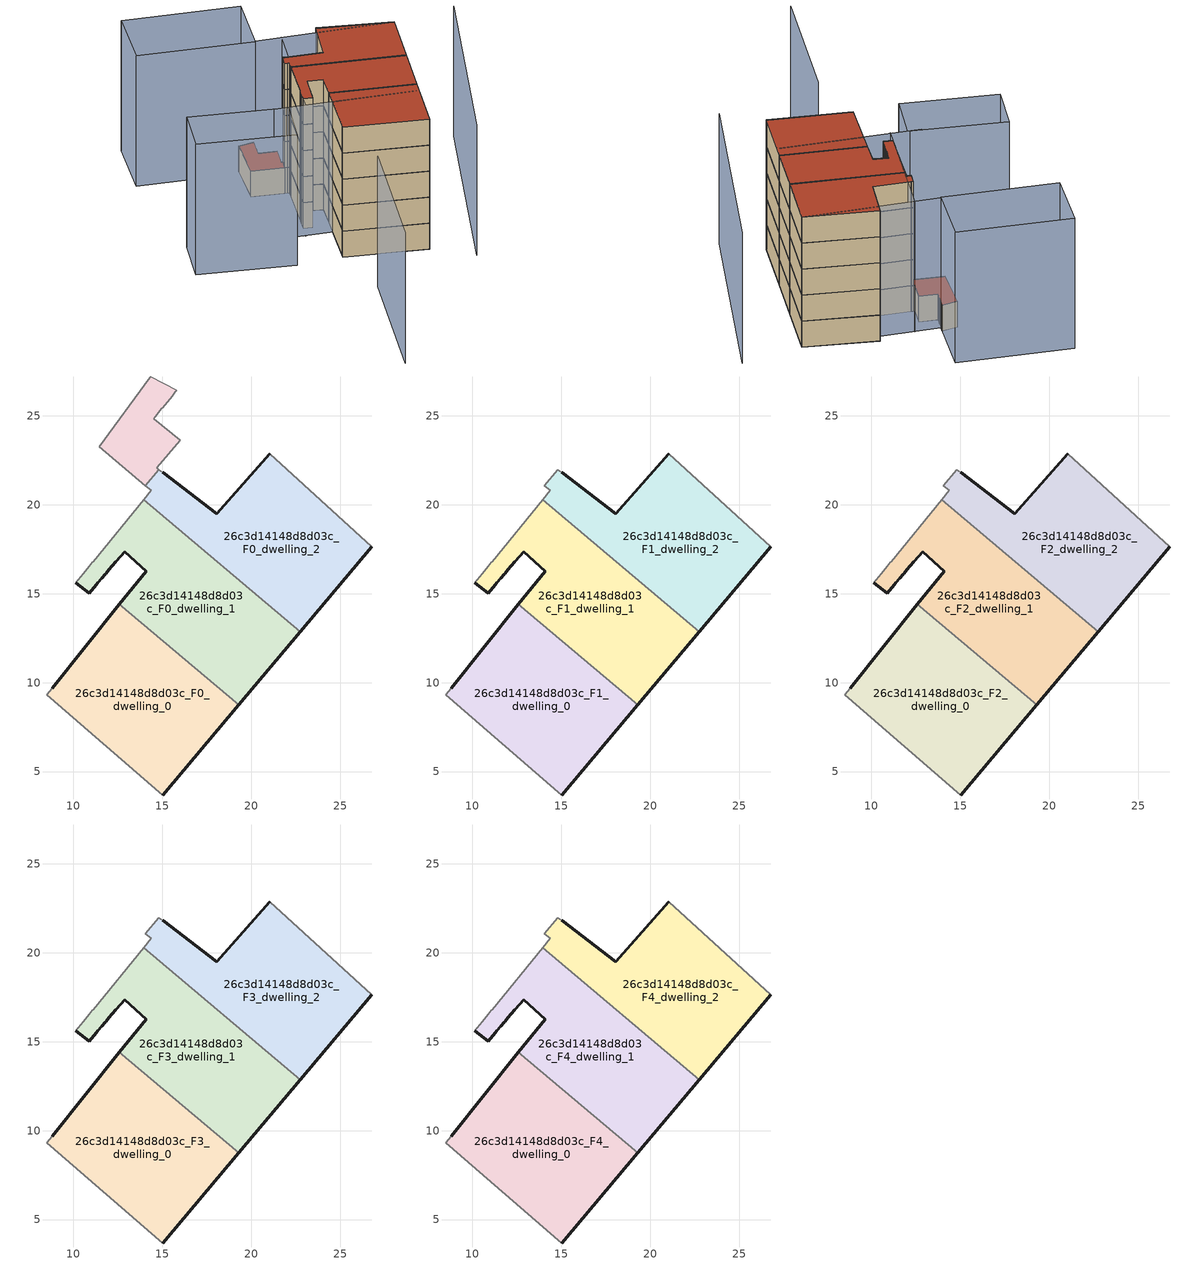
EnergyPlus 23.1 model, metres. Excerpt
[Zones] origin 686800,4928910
26c3d14148d8d03c_F0_dwelling_0
 floor ground (EU_floor_Construction): 15.03,3.68 19.29,8.75 12.59,14.39 8.82,9.7 8.51,9.32 z0
 wall outside (EU_wall_Construction): 8.82,9.7 12.59,14.39 / 19.29,8.75 15.03,3.68 z0:3
 wall adiabatic (EU_wall_Construction): 15.03,3.68 8.51,9.32 8.82,9.7 z0:3
 wall to 26c3d14148d8d03c_F0_dwelling_1 (EU_wall_Construction): 12.59,14.39 19.29,8.75 z0:3
26c3d14148d8d03c_F0_dwelling_1
 floor ground (EU_floor_Construction): 19.29,8.75 22.75,12.87 13.95,20.27 11.11,16.8 11.08,16.76 10.89,16.53 10.56,16.12 10.55,16.11 10.15,15.62 10.89,15.04 11.28,15.49 11.38,15.61 11.61,15.88 11.81,16.1 11.85,16.15 12,16.33 12.2,16.56 12.39,16.79 12.42,16.81 12.88,17.36 14.09,16.26 12.59,14.39 z0
 wall outside (EU_wall_Construction): 22.75,12.87 19.29,8.75 / 12.59,14.39 14.09,16.26 12.88,17.36 12.42,16.81 12.39,16.79 12.2,16.56 12,16.33 11.85,16.15 11.81,16.1 11.61,15.88 11.38,15.61 11.28,15.49 10.89,15.04 10.15,15.62 z0:3
 wall adiabatic (EU_wall_Construction): 10.15,15.62 10.55,16.11 10.56,16.12 10.89,16.53 11.08,16.76 11.11,16.8 13.95,20.27 z0:3
 wall to 26c3d14148d8d03c_F0_dwelling_2 (EU_wall_Construction): 13.95,20.27 22.75,12.87 z0:3
26c3d14148d8d03c_F0_dwelling_2
 floor ground (EU_floor_Construction): 22.75,12.87 26.77,17.64 21.05,22.85 18.06,19.49 15.02,21.81 14.92,21.89 14.81,21.97 14.05,21.08 14.27,20.89 14.38,20.8 13.95,20.27 z0
 wall outside (EU_wall_Construction): 15.02,21.81 18.06,19.49 21.05,22.85 / 26.77,17.64 22.75,12.87 z0:3
 wall adiabatic (EU_wall_Construction): 14.81,21.97 14.92,21.89 15.02,21.81 / 21.05,22.85 26.77,17.64 / 13.95,20.27 14.38,20.8 14.27,20.89 14.05,21.08 z0:3
 wall to 26c3d14148d8d03c_F0_dwelling_3 (EU_wall_Construction): 14.05,21.08 14.81,21.97 z0:3
26c3d14148d8d03c_F0_dwelling_3
 floor ground (EU_floor_Construction): 14.81,21.97 14.69,22.07 16,23.62 14.51,24.83 14.61,24.94 14.98,25.41 15.03,25.46 15.55,26.11 15.74,26.34 15.82,26.43 14.34,27.18 14.31,27.12 11.47,23.26 14.05,21.08 z0
 wall adiabatic (EU_wall_Construction): 14.05,21.08 11.47,23.26 14.31,27.12 14.34,27.18 15.82,26.43 15.74,26.34 15.55,26.11 15.03,25.46 14.98,25.41 14.61,24.94 14.51,24.83 16,23.62 14.69,22.07 14.81,21.97 z0:3
 roof outside (EU_roof_Construction): 15.82,26.43 15.74,26.34 15.55,26.11 15.03,25.46 14.98,25.41 14.61,24.94 14.51,24.83 16,23.62 14.69,22.07 14.81,21.97 14.05,21.08 11.47,23.26 14.31,27.12 14.34,27.18 z3
26c3d14148d8d03c_F1_dwelling_0
 floor to 26c3d14148d8d03c_F0_dwelling_0 (EU_floor_Construction): 15.02,3.68 19.29,8.75 12.59,14.39 8.82,9.7 8.51,9.32 z3
 wall outside (EU_wall_Construction): 8.82,9.7 12.59,14.39 / 19.29,8.75 15.03,3.68 z3:6
 wall adiabatic (EU_wall_Construction): 15.03,3.68 8.51,9.32 8.82,9.7 z3:6
 wall to 26c3d14148d8d03c_F1_dwelling_1 (EU_wall_Construction): 12.59,14.39 19.29,8.75 z3:6
26c3d14148d8d03c_F1_dwelling_1
 floor to 26c3d14148d8d03c_F0_dwelling_1 (EU_floor_Construction): 19.29,8.75 22.75,12.87 13.95,20.27 11.11,16.8 11.08,16.76 10.89,16.53 10.56,16.12 10.55,16.11 10.15,15.62 10.89,15.04 11.28,15.49 11.38,15.61 11.61,15.88 11.81,16.1 11.85,16.15 12,16.33 12.2,16.56 12.39,16.79 12.42,16.81 12.88,17.36 14.09,16.26 12.59,14.39 z3
 wall outside (EU_wall_Construction): 22.75,12.87 19.29,8.75 / 12.59,14.39 14.09,16.26 12.88,17.36 12.42,16.81 12.39,16.79 12.2,16.56 12,16.33 11.85,16.15 11.81,16.1 11.61,15.88 11.38,15.61 11.28,15.49 10.89,15.04 10.15,15.62 z3:6
 wall adiabatic (EU_wall_Construction): 10.15,15.62 10.55,16.11 10.56,16.12 10.89,16.53 11.08,16.76 11.11,16.8 13.95,20.27 z3:6
 wall to 26c3d14148d8d03c_F1_dwelling_2 (EU_wall_Construction): 13.95,20.27 22.75,12.87 z3:6
26c3d14148d8d03c_F1_dwelling_2
 floor to 26c3d14148d8d03c_F0_dwelling_2 (EU_floor_Construction): 22.75,12.87 26.77,17.64 21.05,22.85 18.06,19.49 15.02,21.81 14.92,21.89 14.81,21.97 14.05,21.08 14.27,20.89 14.38,20.8 13.95,20.27 z3
 wall outside (EU_wall_Construction): 15.02,21.81 18.06,19.49 21.05,22.85 / 26.77,17.64 22.75,12.87 z3:6
 wall adiabatic (EU_wall_Construction): 21.05,22.85 26.77,17.64 / 13.95,20.27 14.38,20.8 14.27,20.89 14.05,21.08 14.81,21.97 14.92,21.89 15.02,21.81 z3:6
26c3d14148d8d03c_F2_dwelling_0
 floor to 26c3d14148d8d03c_F1_dwelling_0 (EU_floor_Construction): 15.02,3.68 19.29,8.75 12.59,14.39 8.82,9.7 8.51,9.32 z6
 wall outside (EU_wall_Construction): 8.82,9.7 12.59,14.39 / 19.29,8.75 15.03,3.68 z6:9
 wall adiabatic (EU_wall_Construction): 15.03,3.68 8.51,9.32 8.82,9.7 z6:9
 wall to 26c3d14148d8d03c_F2_dwelling_1 (EU_wall_Construction): 12.59,14.39 19.29,8.75 z6:9
26c3d14148d8d03c_F2_dwelling_1
 floor to 26c3d14148d8d03c_F1_dwelling_1 (EU_floor_Construction): 19.29,8.75 22.75,12.87 13.95,20.27 11.11,16.8 11.08,16.76 10.89,16.53 10.56,16.12 10.55,16.11 10.15,15.62 10.89,15.04 11.28,15.49 11.38,15.61 11.61,15.88 11.81,16.1 11.85,16.15 12,16.33 12.2,16.56 12.39,16.79 12.42,16.81 12.88,17.36 14.09,16.26 12.59,14.39 z6
 wall outside (EU_wall_Construction): 22.75,12.87 19.29,8.75 / 12.59,14.39 14.09,16.26 12.88,17.36 12.42,16.81 12.39,16.79 12.2,16.56 12,16.33 11.85,16.15 11.81,16.1 11.61,15.88 11.38,15.61 11.28,15.49 10.89,15.04 10.15,15.62 z6:9
 wall adiabatic (EU_wall_Construction): 10.15,15.62 10.55,16.11 10.56,16.12 10.89,16.53 11.08,16.76 11.11,16.8 13.95,20.27 z6:9
 wall to 26c3d14148d8d03c_F2_dwelling_2 (EU_wall_Construction): 13.95,20.27 22.75,12.87 z6:9
26c3d14148d8d03c_F2_dwelling_2
 floor to 26c3d14148d8d03c_F1_dwelling_2 (EU_floor_Construction): 22.75,12.87 26.77,17.64 21.05,22.85 18.06,19.49 15.02,21.81 14.92,21.89 14.81,21.97 14.05,21.08 14.27,20.89 14.38,20.8 13.95,20.27 z6
 wall outside (EU_wall_Construction): 15.02,21.81 18.06,19.49 21.05,22.85 / 26.77,17.64 22.75,12.87 z6:9
 wall adiabatic (EU_wall_Construction): 21.05,22.85 26.77,17.64 / 13.95,20.27 14.38,20.8 14.27,20.89 14.05,21.08 14.81,21.97 14.92,21.89 15.02,21.81 z6:9
26c3d14148d8d03c_F3_dwelling_0
 floor to 26c3d14148d8d03c_F2_dwelling_0 (EU_floor_Construction): 15.02,3.68 19.29,8.75 12.59,14.39 8.82,9.7 8.51,9.32 z9
 wall outside (EU_wall_Construction): 8.82,9.7 12.59,14.39 / 19.29,8.75 15.03,3.68 z9:12
 wall adiabatic (EU_wall_Construction): 15.03,3.68 8.51,9.32 8.82,9.7 z9:12
 wall to 26c3d14148d8d03c_F3_dwelling_1 (EU_wall_Construction): 12.59,14.39 19.29,8.75 z9:12
26c3d14148d8d03c_F3_dwelling_1
 floor to 26c3d14148d8d03c_F2_dwelling_1 (EU_floor_Construction): 19.29,8.75 22.75,12.87 13.95,20.27 11.11,16.8 11.08,16.76 10.89,16.53 10.56,16.12 10.55,16.11 10.15,15.62 10.89,15.04 11.28,15.49 11.38,15.61 11.61,15.88 11.81,16.1 11.85,16.15 12,16.33 12.2,16.56 12.39,16.79 12.42,16.81 12.88,17.36 14.09,16.26 12.59,14.39 z9
 wall outside (EU_wall_Construction): 22.75,12.87 19.29,8.75 / 12.59,14.39 14.09,16.26 12.88,17.36 12.42,16.81 12.39,16.79 12.2,16.56 12,16.33 11.85,16.15 11.81,16.1 11.61,15.88 11.38,15.61 11.28,15.49 10.89,15.04 10.15,15.62 z9:12
 wall adiabatic (EU_wall_Construction): 10.15,15.62 10.55,16.11 10.56,16.12 10.89,16.53 11.08,16.76 11.11,16.8 13.95,20.27 z9:12
 wall to 26c3d14148d8d03c_F3_dwelling_2 (EU_wall_Construction): 13.95,20.27 22.75,12.87 z9:12
26c3d14148d8d03c_F3_dwelling_2
 floor to 26c3d14148d8d03c_F2_dwelling_2 (EU_floor_Construction): 22.75,12.87 26.77,17.64 21.05,22.85 18.06,19.49 15.02,21.81 14.92,21.89 14.81,21.97 14.05,21.08 14.27,20.89 14.38,20.8 13.95,20.27 z9
 wall outside (EU_wall_Construction): 15.02,21.81 18.06,19.49 21.05,22.85 / 26.77,17.64 22.75,12.87 z9:12
 wall adiabatic (EU_wall_Construction): 21.05,22.85 26.77,17.64 / 13.95,20.27 14.38,20.8 14.27,20.89 14.05,21.08 14.81,21.97 14.92,21.89 15.02,21.81 z9:12
26c3d14148d8d03c_F4_dwelling_0
 floor to 26c3d14148d8d03c_F3_dwelling_0 (EU_floor_Construction): 15.02,3.68 19.29,8.75 12.59,14.39 8.82,9.7 8.51,9.32 z12
 wall outside (EU_wall_Construction): 8.82,9.7 12.59,14.39 / 19.29,8.75 15.03,3.68 z12:15
 wall adiabatic (EU_wall_Construction): 15.03,3.68 8.51,9.32 8.82,9.7 z12:15
 wall to 26c3d14148d8d03c_F4_dwelling_1 (EU_wall_Construction): 12.59,14.39 19.29,8.75 z12:15
 roof outside (EU_roof_Construction): 19.29,8.75 15.03,3.68 8.51,9.32 8.82,9.7 12.59,14.39 z15
26c3d14148d8d03c_F4_dwelling_1
 floor to 26c3d14148d8d03c_F3_dwelling_1 (EU_floor_Construction): 19.29,8.75 22.75,12.87 13.95,20.27 11.11,16.8 11.08,16.76 10.89,16.53 10.56,16.12 10.55,16.11 10.15,15.62 10.89,15.04 11.28,15.49 11.38,15.61 11.61,15.88 11.81,16.1 11.85,16.15 12,16.33 12.2,16.56 12.39,16.79 12.42,16.81 12.88,17.36 14.09,16.26 12.59,14.39 z12
 wall outside (EU_wall_Construction): 22.75,12.87 19.29,8.75 / 12.59,14.39 14.09,16.26 12.88,17.36 12.42,16.81 12.39,16.79 12.2,16.56 12,16.33 11.85,16.15 11.81,16.1 11.61,15.88 11.38,15.61 11.28,15.49 10.89,15.04 10.15,15.62 z12:15
 wall adiabatic (EU_wall_Construction): 10.15,15.62 10.55,16.11 10.56,16.12 10.89,16.53 11.08,16.76 11.11,16.8 13.95,20.27 z12:15
 wall to 26c3d14148d8d03c_F4_dwelling_2 (EU_wall_Construction): 13.95,20.27 22.75,12.87 z12:15
 roof outside (EU_roof_Construction): 22.75,12.87 19.29,8.75 12.59,14.39 14.09,16.26 12.88,17.36 12.42,16.81 12.39,16.79 12.2,16.56 12,16.33 11.85,16.15 11.81,16.1 11.61,15.88 11.38,15.61 11.28,15.49 10.89,15.04 10.15,15.62 10.55,16.11 10.56,16.12 10.89,16.53 11.08,16.76 11.11,16.8 13.95,20.27 z15
26c3d14148d8d03c_F4_dwelling_2
 floor to 26c3d14148d8d03c_F3_dwelling_2 (EU_floor_Construction): 22.75,12.87 26.77,17.64 21.05,22.85 18.06,19.49 15.02,21.81 14.92,21.89 14.81,21.97 14.05,21.08 14.27,20.89 14.38,20.8 13.95,20.27 z12
 wall outside (EU_wall_Construction): 15.02,21.81 18.06,19.49 21.05,22.85 / 26.77,17.64 22.75,12.87 z12:15
 wall adiabatic (EU_wall_Construction): 21.05,22.85 26.77,17.64 / 13.95,20.27 14.38,20.8 14.27,20.89 14.05,21.08 14.81,21.97 14.92,21.89 15.02,21.81 z12:15
 roof outside (EU_roof_Construction): 26.77,17.64 22.75,12.87 13.95,20.27 14.38,20.8 14.27,20.89 14.05,21.08 14.81,21.97 14.92,21.89 15.02,21.81 18.06,19.49 21.05,22.85 z15
shading: 6.84,16.59 18.27,8 / 6.49,3.31 -2.73,-7.62 / 17.07,-0.58 32.66,14.95 / 26.77,17.64 15.44,25.92 / 17.61,24.41 9.28,14.59 / 15.37,25.86 6,33.26 / 6,33.26 10.11,38.46 / 10.11,38.46 19.48,31.06 / 19.48,31.06 15.37,25.86 / -2.97,18.49 0.38,22.34 / 0.38,22.34 7.98,15.7 / 7.98,15.7 4.63,11.86 / 4.63,11.86 -2.97,18.49 z0:15
[Building]
EU S2 Campaign: North Axis=0; Terrain=City; Solar Distribution=FullExterior
[Site:Location]
Bologna: Latitude=44.5; Longitude=11.25; Time Zone=1; Elevation=37
[SizingPeriod:WeatherFileDays]
AnnualSizingPeriod: Begin Month=1; Begin Day of Month=1; End Month=12; End Day of Month=31; Day of Week for Start Day=Monday; Use Weather File Daylight Saving Period=No; Use Weather File Rain and Snow Indicators=No
[MATERIAL]
EU_InternalMass_Material: Roughness=MediumRough; Thickness=0.1; Conductivity=1; Density=1800; Specific Heat=900; Thermal Absorptance=0.9; Solar Absorptance=0.7; Visible Absorptance=0.7
[MATERIAL:NOMASS] Roughness=MediumRough; Thermal Absorptance=0.9; Solar Absorptance=0.7; Visible Absorptance=0.7
Name | Thermal Resistance
EU_wall_NoMass | 0.905828
EU_roof_NoMass | 0.37593
EU_floor_NoMass | 0.67114
[CONSTRUCTION]
EU_wall_Construction: EU_wall_NoMass
EU_roof_Construction: EU_roof_NoMass
EU_floor_Construction: EU_floor_NoMass
EU_InternalMass_Construction: EU_InternalMass_Material
[ZONE] Type=1; Multiplier=1; Ceiling Height=autocalculate; Floor Area=autocalculate; Part of Total Floor Area=Yes
Name | Volume
26c3d14148d8d03c_F0_dwelling_0; 26c3d14148d8d03c_F1_dwelling_0; 26c3d14148d8d03c_F2_dwelling_0; 26c3d14148d8d03c_F3_dwelling_0; 26c3d14148d8d03c_F4_dwelling_0 | 171.047
26c3d14148d8d03c_F0_dwelling_1 | 174.571
26c3d14148d8d03c_F1_dwelling_1; 26c3d14148d8d03c_F2_dwelling_1; 26c3d14148d8d03c_F3_dwelling_1; 26c3d14148d8d03c_F4_dwelling_1 | 174.57
26c3d14148d8d03c_F0_dwelling_2 | 172.803
26c3d14148d8d03c_F1_dwelling_2; 26c3d14148d8d03c_F2_dwelling_2; 26c3d14148d8d03c_F3_dwelling_2; 26c3d14148d8d03c_F4_dwelling_2 | 172.804
26c3d14148d8d03c_F0_dwelling_3 | 41.1863
[INTERNALMASS] Construction=EU_InternalMass_Construction
Name | Zone or ZoneList | Surface Area
26c3d14148d8d03c_F0_dwelling_0_EU_InternalMass | 26c3d14148d8d03c_F0_dwelling_0 | 57.0154
26c3d14148d8d03c_F0_dwelling_1_EU_InternalMass | 26c3d14148d8d03c_F0_dwelling_1 | 58.191
26c3d14148d8d03c_F0_dwelling_2_EU_InternalMass | 26c3d14148d8d03c_F0_dwelling_2 | 57.6016
26c3d14148d8d03c_F0_dwelling_3_EU_InternalMass | 26c3d14148d8d03c_F0_dwelling_3 | 13.7294
26c3d14148d8d03c_F1_dwelling_0_EU_InternalMass | 26c3d14148d8d03c_F1_dwelling_0 | 86.4028
26c3d14148d8d03c_F1_dwelling_1_EU_InternalMass | 26c3d14148d8d03c_F1_dwelling_1 | 86.4063
26c3d14148d8d03c_F1_dwelling_2_EU_InternalMass | 26c3d14148d8d03c_F1_dwelling_2 | 13.7294
26c3d14148d8d03c_F2_dwelling_0_EU_InternalMass | 26c3d14148d8d03c_F2_dwelling_0 | 86.4028
26c3d14148d8d03c_F2_dwelling_1_EU_InternalMass | 26c3d14148d8d03c_F2_dwelling_1 | 86.4063
26c3d14148d8d03c_F2_dwelling_2_EU_InternalMass | 26c3d14148d8d03c_F2_dwelling_2 | 13.7294
26c3d14148d8d03c_F3_dwelling_0_EU_InternalMass | 26c3d14148d8d03c_F3_dwelling_0 | 86.4028
26c3d14148d8d03c_F3_dwelling_1_EU_InternalMass | 26c3d14148d8d03c_F3_dwelling_1 | 86.4063
26c3d14148d8d03c_F3_dwelling_2_EU_InternalMass | 26c3d14148d8d03c_F3_dwelling_2 | 13.7294
26c3d14148d8d03c_F4_dwelling_0_EU_InternalMass | 26c3d14148d8d03c_F4_dwelling_0 | 86.4028
26c3d14148d8d03c_F4_dwelling_1_EU_InternalMass | 26c3d14148d8d03c_F4_dwelling_1 | 86.4063
26c3d14148d8d03c_F4_dwelling_2_EU_InternalMass | 26c3d14148d8d03c_F4_dwelling_2 | 13.7294
[OTHEREQUIPMENT] Fuel Type=Electricity; Design Level Calculation Method=Watts/Area; Power per Zone Floor Area=1; Fraction Latent=0; Fraction Radiant=0; Fraction Lost=0; Carbon Dioxide Generation Rate=0; EndUse Subcategory=EU_Step8_InternalGains
Name | Zone or ZoneList or Space or SpaceList | Schedule
EU_Step8_InternalGain_26c3d14148d8d03c_F0_dwelling_0_f000 | 26c3d14148d8d03c_F0_dwelling_0 | EU_Step8_GainSchedule_26c3d14148d8d03c_F0_dwelling_0_f000
EU_Step8_InternalGain_26c3d14148d8d03c_F0_dwelling_1_f000 | 26c3d14148d8d03c_F0_dwelling_1 | EU_Step8_GainSchedule_26c3d14148d8d03c_F0_dwelling_1_f000
EU_Step8_InternalGain_26c3d14148d8d03c_F0_dwelling_2_f000 | 26c3d14148d8d03c_F0_dwelling_2 | EU_Step8_GainSchedule_26c3d14148d8d03c_F0_dwelling_2_f000
EU_Step8_InternalGain_26c3d14148d8d03c_F0_dwelling_3_f000 | 26c3d14148d8d03c_F0_dwelling_3 | EU_Step8_GainSchedule_26c3d14148d8d03c_F0_dwelling_3_f000
EU_Step8_InternalGain_26c3d14148d8d03c_F1_dwelling_0_f000 | 26c3d14148d8d03c_F1_dwelling_0 | EU_Step8_GainSchedule_26c3d14148d8d03c_F1_dwelling_0_f000
EU_Step8_InternalGain_26c3d14148d8d03c_F1_dwelling_1_f000 | 26c3d14148d8d03c_F1_dwelling_1 | EU_Step8_GainSchedule_26c3d14148d8d03c_F1_dwelling_1_f000
EU_Step8_InternalGain_26c3d14148d8d03c_F1_dwelling_2_f000 | 26c3d14148d8d03c_F1_dwelling_2 | EU_Step8_GainSchedule_26c3d14148d8d03c_F1_dwelling_2_f000
EU_Step8_InternalGain_26c3d14148d8d03c_F2_dwelling_0_f000 | 26c3d14148d8d03c_F2_dwelling_0 | EU_Step8_GainSchedule_26c3d14148d8d03c_F2_dwelling_0_f000
EU_Step8_InternalGain_26c3d14148d8d03c_F2_dwelling_1_f000 | 26c3d14148d8d03c_F2_dwelling_1 | EU_Step8_GainSchedule_26c3d14148d8d03c_F2_dwelling_1_f000
EU_Step8_InternalGain_26c3d14148d8d03c_F2_dwelling_2_f000 | 26c3d14148d8d03c_F2_dwelling_2 | EU_Step8_GainSchedule_26c3d14148d8d03c_F2_dwelling_2_f000
EU_Step8_InternalGain_26c3d14148d8d03c_F3_dwelling_0_f000 | 26c3d14148d8d03c_F3_dwelling_0 | EU_Step8_GainSchedule_26c3d14148d8d03c_F3_dwelling_0_f000
EU_Step8_InternalGain_26c3d14148d8d03c_F3_dwelling_1_f000 | 26c3d14148d8d03c_F3_dwelling_1 | EU_Step8_GainSchedule_26c3d14148d8d03c_F3_dwelling_1_f000
EU_Step8_InternalGain_26c3d14148d8d03c_F3_dwelling_2_f000 | 26c3d14148d8d03c_F3_dwelling_2 | EU_Step8_GainSchedule_26c3d14148d8d03c_F3_dwelling_2_f000
EU_Step8_InternalGain_26c3d14148d8d03c_F4_dwelling_0_f000 | 26c3d14148d8d03c_F4_dwelling_0 | EU_Step8_GainSchedule_26c3d14148d8d03c_F4_dwelling_0_f000
EU_Step8_InternalGain_26c3d14148d8d03c_F4_dwelling_1_f000 | 26c3d14148d8d03c_F4_dwelling_1 | EU_Step8_GainSchedule_26c3d14148d8d03c_F4_dwelling_1_f000
EU_Step8_InternalGain_26c3d14148d8d03c_F4_dwelling_2_f000 | 26c3d14148d8d03c_F4_dwelling_2 | EU_Step8_GainSchedule_26c3d14148d8d03c_F4_dwelling_2_f000
[ZONEVENTILATION:DESIGNFLOWRATE] Schedule=EU_AlwaysOn; Design Flow Rate Calculation Method=AirChanges/Hour; Air Changes per Hour=0.73129; Ventilation Type=Natural; Fan Pressure Rise=0; Fan Total Efficiency=1; Constant Term Coefficient=1; Temperature Term Coefficient=0; Velocity Term Coefficient=0; Velocity Squared Term Coefficient=0; Minimum Indoor Temperature=-100; Maximum Indoor Temperature=100; Delta Temperature=-100; Minimum Outdoor Temperature=-100; Maximum Outdoor Temperature=100; Maximum Wind Speed=40
Name | Zone or ZoneList or Space or SpaceList
EU_ConstantAir_26c3d14148d8d03c_F0_dwelling_0 | 26c3d14148d8d03c_F0_dwelling_0
EU_ConstantAir_26c3d14148d8d03c_F0_dwelling_1 | 26c3d14148d8d03c_F0_dwelling_1
EU_ConstantAir_26c3d14148d8d03c_F0_dwelling_2 | 26c3d14148d8d03c_F0_dwelling_2
EU_ConstantAir_26c3d14148d8d03c_F0_dwelling_3 | 26c3d14148d8d03c_F0_dwelling_3
EU_ConstantAir_26c3d14148d8d03c_F1_dwelling_0 | 26c3d14148d8d03c_F1_dwelling_0
EU_ConstantAir_26c3d14148d8d03c_F1_dwelling_1 | 26c3d14148d8d03c_F1_dwelling_1
EU_ConstantAir_26c3d14148d8d03c_F1_dwelling_2 | 26c3d14148d8d03c_F1_dwelling_2
EU_ConstantAir_26c3d14148d8d03c_F2_dwelling_0 | 26c3d14148d8d03c_F2_dwelling_0
EU_ConstantAir_26c3d14148d8d03c_F2_dwelling_1 | 26c3d14148d8d03c_F2_dwelling_1
EU_ConstantAir_26c3d14148d8d03c_F2_dwelling_2 | 26c3d14148d8d03c_F2_dwelling_2
EU_ConstantAir_26c3d14148d8d03c_F3_dwelling_0 | 26c3d14148d8d03c_F3_dwelling_0
EU_ConstantAir_26c3d14148d8d03c_F3_dwelling_1 | 26c3d14148d8d03c_F3_dwelling_1
EU_ConstantAir_26c3d14148d8d03c_F3_dwelling_2 | 26c3d14148d8d03c_F3_dwelling_2
EU_ConstantAir_26c3d14148d8d03c_F4_dwelling_0 | 26c3d14148d8d03c_F4_dwelling_0
EU_ConstantAir_26c3d14148d8d03c_F4_dwelling_1 | 26c3d14148d8d03c_F4_dwelling_1
EU_ConstantAir_26c3d14148d8d03c_F4_dwelling_2 | 26c3d14148d8d03c_F4_dwelling_2
[SIZING:ZONE] Zone Cooling Design Supply Air Temperature Input Method=SupplyAirTemperature; Zone Cooling Design Supply Air Temperature=13; Zone Heating Design Supply Air Temperature Input Method=SupplyAirTemperature; Zone Heating Design Supply Air Temperature=50; Zone Cooling Design Supply Air Humidity Ratio=0.008; Zone Heating Design Supply Air Humidity Ratio=0.008; Cooling Design Air Flow Method=DesignDay; Cooling Design Air Flow Rate=0; Cooling Minimum Air Flow per Zone Floor Area=0.000762; Cooling Minimum Air Flow=0; Cooling Minimum Air Flow Fraction=0.2; Heating Design Air Flow Method=DesignDay; Heating Design Air Flow Rate=0; Heating Maximum Air Flow per Zone Floor Area=0.002032; Heating Maximum Air Flow=0.141576; Heating Maximum Air Flow Fraction=0.3; Account for Dedicated Outdoor Air System=No; Dedicated Outdoor Air System Control Strategy=NeutralSupplyAir; Dedicated Outdoor Air Low Setpoint Temperature for Design=autosize; Dedicated Outdoor Air High Setpoint Temperature for Design=autosize; Zone Load Sizing Method=Sensible Load Only No Latent Load; Zone Latent Cooling Design Supply Air Humidity Ratio Input Method=HumidityRatioDifference; Zone Cooling Design Supply Air Humidity Ratio Difference=0.005; Zone Latent Heating Design Supply Air Humidity Ratio Input Method=HumidityRatioDifference; Zone Humidification Design Supply Air Humidity Ratio Difference=0.005
26c3d14148d8d03c_F0_dwelling_0; 26c3d14148d8d03c_F0_dwelling_1; 26c3d14148d8d03c_F0_dwelling_2; 26c3d14148d8d03c_F0_dwelling_3; 26c3d14148d8d03c_F1_dwelling_0; 26c3d14148d8d03c_F1_dwelling_1; 26c3d14148d8d03c_F1_dwelling_2; 26c3d14148d8d03c_F2_dwelling_0; 26c3d14148d8d03c_F2_dwelling_1; 26c3d14148d8d03c_F2_dwelling_2; 26c3d14148d8d03c_F3_dwelling_0; 26c3d14148d8d03c_F3_dwelling_1; 26c3d14148d8d03c_F3_dwelling_2; 26c3d14148d8d03c_F4_dwelling_0; 26c3d14148d8d03c_F4_dwelling_1; 26c3d14148d8d03c_F4_dwelling_2
[ThermostatSetpoint:DualSetpoint] Heating Setpoint Temperature Schedule=HVACTemplate-Always 20; Cooling Setpoint Temperature Schedule=HVACTemplate-Always 50
EU_HeatOnly_26c3d14148d8d03c_F0_dwelling_0 Dual SP Control; EU_HeatOnly_26c3d14148d8d03c_F0_dwelling_1 Dual SP Control; EU_HeatOnly_26c3d14148d8d03c_F0_dwelling_2 Dual SP Control; EU_HeatOnly_26c3d14148d8d03c_F0_dwelling_3 Dual SP Control; EU_HeatOnly_26c3d14148d8d03c_F1_dwelling_0 Dual SP Control; EU_HeatOnly_26c3d14148d8d03c_F1_dwelling_1 Dual SP Control; EU_HeatOnly_26c3d14148d8d03c_F1_dwelling_2 Dual SP Control; EU_HeatOnly_26c3d14148d8d03c_F2_dwelling_0 Dual SP Control; EU_HeatOnly_26c3d14148d8d03c_F2_dwelling_1 Dual SP Control; EU_HeatOnly_26c3d14148d8d03c_F2_dwelling_2 Dual SP Control; EU_HeatOnly_26c3d14148d8d03c_F3_dwelling_0 Dual SP Control; EU_HeatOnly_26c3d14148d8d03c_F3_dwelling_1 Dual SP Control; EU_HeatOnly_26c3d14148d8d03c_F3_dwelling_2 Dual SP Control; EU_HeatOnly_26c3d14148d8d03c_F4_dwelling_0 Dual SP Control; EU_HeatOnly_26c3d14148d8d03c_F4_dwelling_1 Dual SP Control; EU_HeatOnly_26c3d14148d8d03c_F4_dwelling_2 Dual SP Control
[ZoneControl:Thermostat] Control Type Schedule=HVACTemplate-Always 4
Name | Zone or ZoneList | Control
26c3d14148d8d03c_F0_dwelling_0 Thermostat | 26c3d14148d8d03c_F0_dwelling_0 | EU_HeatOnly_26c3d14148d8d03c_F0_dwelling_0 Dual SP Control
26c3d14148d8d03c_F0_dwelling_1 Thermostat | 26c3d14148d8d03c_F0_dwelling_1 | EU_HeatOnly_26c3d14148d8d03c_F0_dwelling_1 Dual SP Control
26c3d14148d8d03c_F0_dwelling_2 Thermostat | 26c3d14148d8d03c_F0_dwelling_2 | EU_HeatOnly_26c3d14148d8d03c_F0_dwelling_2 Dual SP Control
26c3d14148d8d03c_F0_dwelling_3 Thermostat | 26c3d14148d8d03c_F0_dwelling_3 | EU_HeatOnly_26c3d14148d8d03c_F0_dwelling_3 Dual SP Control
26c3d14148d8d03c_F1_dwelling_0 Thermostat | 26c3d14148d8d03c_F1_dwelling_0 | EU_HeatOnly_26c3d14148d8d03c_F1_dwelling_0 Dual SP Control
26c3d14148d8d03c_F1_dwelling_1 Thermostat | 26c3d14148d8d03c_F1_dwelling_1 | EU_HeatOnly_26c3d14148d8d03c_F1_dwelling_1 Dual SP Control
26c3d14148d8d03c_F1_dwelling_2 Thermostat | 26c3d14148d8d03c_F1_dwelling_2 | EU_HeatOnly_26c3d14148d8d03c_F1_dwelling_2 Dual SP Control
26c3d14148d8d03c_F2_dwelling_0 Thermostat | 26c3d14148d8d03c_F2_dwelling_0 | EU_HeatOnly_26c3d14148d8d03c_F2_dwelling_0 Dual SP Control
26c3d14148d8d03c_F2_dwelling_1 Thermostat | 26c3d14148d8d03c_F2_dwelling_1 | EU_HeatOnly_26c3d14148d8d03c_F2_dwelling_1 Dual SP Control
26c3d14148d8d03c_F2_dwelling_2 Thermostat | 26c3d14148d8d03c_F2_dwelling_2 | EU_HeatOnly_26c3d14148d8d03c_F2_dwelling_2 Dual SP Control
26c3d14148d8d03c_F3_dwelling_0 Thermostat | 26c3d14148d8d03c_F3_dwelling_0 | EU_HeatOnly_26c3d14148d8d03c_F3_dwelling_0 Dual SP Control
26c3d14148d8d03c_F3_dwelling_1 Thermostat | 26c3d14148d8d03c_F3_dwelling_1 | EU_HeatOnly_26c3d14148d8d03c_F3_dwelling_1 Dual SP Control
26c3d14148d8d03c_F3_dwelling_2 Thermostat | 26c3d14148d8d03c_F3_dwelling_2 | EU_HeatOnly_26c3d14148d8d03c_F3_dwelling_2 Dual SP Control
26c3d14148d8d03c_F4_dwelling_0 Thermostat | 26c3d14148d8d03c_F4_dwelling_0 | EU_HeatOnly_26c3d14148d8d03c_F4_dwelling_0 Dual SP Control
26c3d14148d8d03c_F4_dwelling_1 Thermostat | 26c3d14148d8d03c_F4_dwelling_1 | EU_HeatOnly_26c3d14148d8d03c_F4_dwelling_1 Dual SP Control
26c3d14148d8d03c_F4_dwelling_2 Thermostat | 26c3d14148d8d03c_F4_dwelling_2 | EU_HeatOnly_26c3d14148d8d03c_F4_dwelling_2 Dual SP Control
[Zone equipment]
26c3d14148d8d03c_F0_dwelling_0: 26c3d14148d8d03c_F0_dwelling_0 Ideal Loads Air System
26c3d14148d8d03c_F0_dwelling_1: 26c3d14148d8d03c_F0_dwelling_1 Ideal Loads Air System
26c3d14148d8d03c_F0_dwelling_2: 26c3d14148d8d03c_F0_dwelling_2 Ideal Loads Air System
26c3d14148d8d03c_F0_dwelling_3: 26c3d14148d8d03c_F0_dwelling_3 Ideal Loads Air System
26c3d14148d8d03c_F1_dwelling_0: 26c3d14148d8d03c_F1_dwelling_0 Ideal Loads Air System
26c3d14148d8d03c_F1_dwelling_1: 26c3d14148d8d03c_F1_dwelling_1 Ideal Loads Air System
26c3d14148d8d03c_F1_dwelling_2: 26c3d14148d8d03c_F1_dwelling_2 Ideal Loads Air System
26c3d14148d8d03c_F2_dwelling_0: 26c3d14148d8d03c_F2_dwelling_0 Ideal Loads Air System
26c3d14148d8d03c_F2_dwelling_1: 26c3d14148d8d03c_F2_dwelling_1 Ideal Loads Air System
26c3d14148d8d03c_F2_dwelling_2: 26c3d14148d8d03c_F2_dwelling_2 Ideal Loads Air System
26c3d14148d8d03c_F3_dwelling_0: 26c3d14148d8d03c_F3_dwelling_0 Ideal Loads Air System
26c3d14148d8d03c_F3_dwelling_1: 26c3d14148d8d03c_F3_dwelling_1 Ideal Loads Air System
26c3d14148d8d03c_F3_dwelling_2: 26c3d14148d8d03c_F3_dwelling_2 Ideal Loads Air System
26c3d14148d8d03c_F4_dwelling_0: 26c3d14148d8d03c_F4_dwelling_0 Ideal Loads Air System
26c3d14148d8d03c_F4_dwelling_1: 26c3d14148d8d03c_F4_dwelling_1 Ideal Loads Air System
26c3d14148d8d03c_F4_dwelling_2: 26c3d14148d8d03c_F4_dwelling_2 Ideal Loads Air System
[ZoneHVAC:IdealLoadsAirSystem] Availability Schedule=EU_AlwaysOn; Maximum Heating Supply Air Temperature [C]=50; Minimum Cooling Supply Air Temperature [C]=13; Maximum Heating Supply Air Humidity Ratio [kg-H20/kg-air]=0.0156; Minimum Cooling Supply Air Humidity Ratio [kg-H20/kg-air]=0.0077; Heating Limit=NoLimit; Cooling Limit=NoLimit; Heating Availability Schedule=EU_AlwaysOn; Cooling Availability Schedule=EU_CoolingOff; Dehumidification Control Type=ConstantSensibleHeatRatio; Cooling Sensible Heat Ratio=0.7; Humidification Control Type=None; Demand Controlled Ventilation Type=None; Outdoor Air Economizer Type=NoEconomizer; Heat Recovery Type=None; Sensible Heat Recovery Effectiveness=0.7; Latent Heat Recovery Effectiveness=0.65
26c3d14148d8d03c_F0_dwelling_0 Ideal Loads Air System; 26c3d14148d8d03c_F0_dwelling_1 Ideal Loads Air System; 26c3d14148d8d03c_F0_dwelling_2 Ideal Loads Air System; 26c3d14148d8d03c_F0_dwelling_3 Ideal Loads Air System; 26c3d14148d8d03c_F1_dwelling_0 Ideal Loads Air System; 26c3d14148d8d03c_F1_dwelling_1 Ideal Loads Air System; 26c3d14148d8d03c_F1_dwelling_2 Ideal Loads Air System; 26c3d14148d8d03c_F2_dwelling_0 Ideal Loads Air System; 26c3d14148d8d03c_F2_dwelling_1 Ideal Loads Air System; 26c3d14148d8d03c_F2_dwelling_2 Ideal Loads Air System; 26c3d14148d8d03c_F3_dwelling_0 Ideal Loads Air System; 26c3d14148d8d03c_F3_dwelling_1 Ideal Loads Air System; 26c3d14148d8d03c_F3_dwelling_2 Ideal Loads Air System; 26c3d14148d8d03c_F4_dwelling_0 Ideal Loads Air System; 26c3d14148d8d03c_F4_dwelling_1 Ideal Loads Air System; 26c3d14148d8d03c_F4_dwelling_2 Ideal Loads Air System
[SCHEDULE:CONSTANT]
Name | Hourly Value
EU_AlwaysOn | 1
EU_CoolingOff | 0
[SCHEDULE:FILE] Column Number=1; Rows to Skip at Top=0; Number of Hours of Data=8760; Column Separator=Comma; Interpolate to Timestep=No; Minutes per Item=60; Adjust Schedule for Daylight Savings=Yes
Name | File
EU_Step8_GainSchedule_26c3d14148d8d03c_F0_dwelling_0_f000 | ../../schedules/26c3d14148d8d03c/26c3d14148d8d03c_F0_dwelling_0_f000_gain.csv
EU_Step8_GainSchedule_26c3d14148d8d03c_F0_dwelling_1_f000 | ../../schedules/26c3d14148d8d03c/26c3d14148d8d03c_F0_dwelling_1_f000_gain.csv
EU_Step8_GainSchedule_26c3d14148d8d03c_F0_dwelling_2_f000 | ../../schedules/26c3d14148d8d03c/26c3d14148d8d03c_F0_dwelling_2_f000_gain.csv
EU_Step8_GainSchedule_26c3d14148d8d03c_F0_dwelling_3_f000 | ../../schedules/26c3d14148d8d03c/26c3d14148d8d03c_F0_dwelling_3_f000_gain.csv
EU_Step8_GainSchedule_26c3d14148d8d03c_F1_dwelling_0_f000 | ../../schedules/26c3d14148d8d03c/26c3d14148d8d03c_F1_dwelling_0_f000_gain.csv
EU_Step8_GainSchedule_26c3d14148d8d03c_F1_dwelling_1_f000 | ../../schedules/26c3d14148d8d03c/26c3d14148d8d03c_F1_dwelling_1_f000_gain.csv
EU_Step8_GainSchedule_26c3d14148d8d03c_F1_dwelling_2_f000 | ../../schedules/26c3d14148d8d03c/26c3d14148d8d03c_F1_dwelling_2_f000_gain.csv
EU_Step8_GainSchedule_26c3d14148d8d03c_F2_dwelling_0_f000 | ../../schedules/26c3d14148d8d03c/26c3d14148d8d03c_F2_dwelling_0_f000_gain.csv
EU_Step8_GainSchedule_26c3d14148d8d03c_F2_dwelling_1_f000 | ../../schedules/26c3d14148d8d03c/26c3d14148d8d03c_F2_dwelling_1_f000_gain.csv
EU_Step8_GainSchedule_26c3d14148d8d03c_F2_dwelling_2_f000 | ../../schedules/26c3d14148d8d03c/26c3d14148d8d03c_F2_dwelling_2_f000_gain.csv
EU_Step8_GainSchedule_26c3d14148d8d03c_F3_dwelling_0_f000 | ../../schedules/26c3d14148d8d03c/26c3d14148d8d03c_F3_dwelling_0_f000_gain.csv
EU_Step8_GainSchedule_26c3d14148d8d03c_F3_dwelling_1_f000 | ../../schedules/26c3d14148d8d03c/26c3d14148d8d03c_F3_dwelling_1_f000_gain.csv
EU_Step8_GainSchedule_26c3d14148d8d03c_F3_dwelling_2_f000 | ../../schedules/26c3d14148d8d03c/26c3d14148d8d03c_F3_dwelling_2_f000_gain.csv
EU_Step8_GainSchedule_26c3d14148d8d03c_F4_dwelling_0_f000 | ../../schedules/26c3d14148d8d03c/26c3d14148d8d03c_F4_dwelling_0_f000_gain.csv
EU_Step8_GainSchedule_26c3d14148d8d03c_F4_dwelling_1_f000 | ../../schedules/26c3d14148d8d03c/26c3d14148d8d03c_F4_dwelling_1_f000_gain.csv
EU_Step8_GainSchedule_26c3d14148d8d03c_F4_dwelling_2_f000 | ../../schedules/26c3d14148d8d03c/26c3d14148d8d03c_F4_dwelling_2_f000_gain.csv
[Schedule:Compact]
HVACTemplate-Always 20: Through: 12/31, For: AllDays, Until: 24:00, 20
HVACTemplate-Always 50: Through: 12/31, For: AllDays, Until: 24:00, 50
HVACTemplate-Always 4: Through: 12/31, For: AllDays, Until: 24:00, 4
